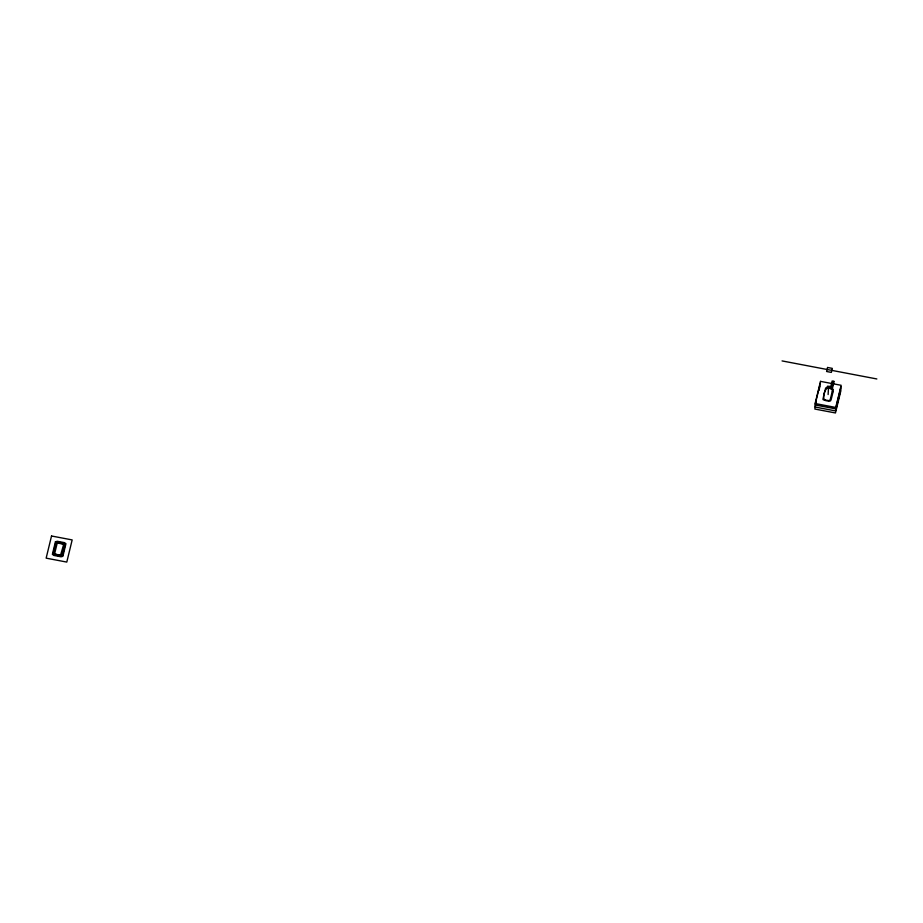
<?xml version="1.0" encoding="UTF-8"?>
<svg xmlns="http://www.w3.org/2000/svg" width="923" height="923" viewBox="0 0 923 923"><rect width="100%" height="100%" fill="white"/><g stroke="black" fill="none" stroke-linecap="round" stroke-linejoin="round"><path stroke-width="1.38" d="M828.116 394.559L828.485 387.868M833.088 391.698L833.331 389.587A1.327 1.131 3.1 0 0 833.065 389.148L828.093 387.833M832.188 391.664L832.315 389.241L827.966 387.81A8.826 7.511 3.1 0 0 827.17 387.695L826.073 387.822A1.327 1.131 3.1 0 0 825.624 388.121L822.924 399.232A1.327 1.131 3.1 0 0 823.189 399.671L824.92 400.363M820.42 382.791L815.044 404.943L835.684 408.866L841.061 386.714M816.278 401.447L814.928 406.985L835.569 410.92L840.945 388.768M818.966 390.371L819.97 386.218M815.494 406.27L814.824 409.039L835.465 412.962L840.841 390.81M832.142 380.968L830.815 386.425L827.47 386.229M833.008 381.13L831.611 386.875L827.366 386.622M833.573 381.245L832.108 387.268L827.273 387.025M834.138 381.349L832.604 387.648L827.17 387.429M832.085 392.125L830.135 399.959L828.842 400.674A9.357 7.961 3.1 0 1 828.277 400.582C820.801 402.74 823.766 389.898 827.412 388.145A9.357 7.961 3.1 0 1 827.977 388.237M831.45 398.448L832.973 392.183M831.392 398.678L830.723 400.594A1.327 1.131 3.1 0 1 830.192 400.997L829.085 401.124A8.826 7.511 3.1 0 1 828.3 400.997L828.046 400.536M782.058 360.916L876.85 378.961M827.931 400.524L825.243 400.005M51.526 535.998L46.15 558.15L66.791 562.084L72.167 539.92L51.526 535.998M55.438 541.743L52.38 554.342L53.892 555.438L60.987 556.788L62.879 556.338L65.937 543.739L64.425 542.643L57.33 541.293L55.438 541.743M55.934 542.124L53.015 554.169L60.826 556.338L62.372 555.946L65.302 543.912L64.056 542.989L55.934 542.124M56.441 542.516L53.649 553.996L61.876 555.565L64.668 544.085L56.441 542.516M57.238 542.966L54.584 553.881L60.491 555.438L63.733 544.201L57.238 542.966M820.501 381.372L815.124 403.524L835.753 407.447L841.141 385.295L820.501 381.372M827.573 367.481L826.593 371.496L831.335 372.396L832.315 368.381L827.573 367.481"/></g></svg>
